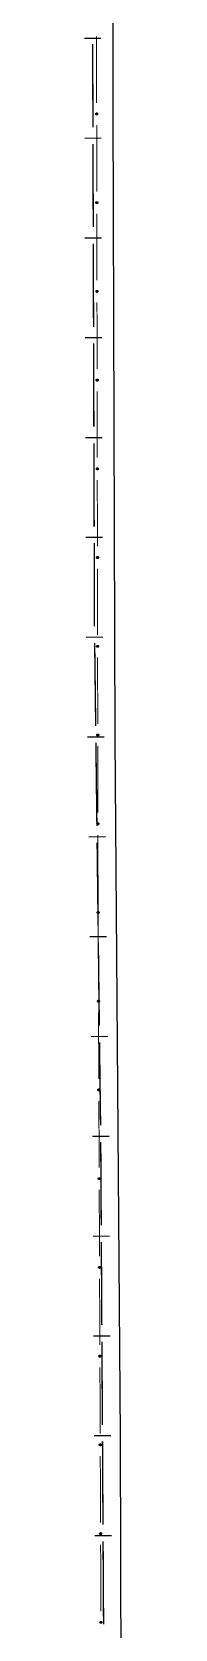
# Model space of a CAD drawing. Extents: x 210853 to 212686, y 4878863 to 4882037.
# Drawn here: x 212004.6 to 212011.6, y 4880867.6 to 4881155.6 of the extents above; entities that cross this region are included whole.
import ezdxf

# ---------------------------------------------------------------- set-up
doc = ezdxf.new("R2010")
doc.units = 0
doc.header["$LTSCALE"] = 1.5
doc.header["$MEASUREMENT"] = 0
for name, color, linetype in [('LM-LIM-SETORES-BAIRROS', 250, 'CONTINUOUS'), ('SV-EIXO-ROD-ESTR', 7, 'CONTINUOUS'), ('SV-EST-MUNIC-PAV', 20, 'CONTINUOUS')]:
    doc.layers.add(name, color=color, linetype=linetype)

msp = doc.modelspace()

# ---------------------------------------------------------------- linework, layer by layer
at = {"layer": 'LM-LIM-SETORES-BAIRROS'}
for points in [[(212007.645047, 4881154.455636), (212004.645061, 4881154.446434)], [(212007.700261, 4881136.455721), (212004.700275, 4881136.446519)], [(212007.755476, 4881118.455806), (212004.75549, 4881118.446603)], [(212007.81069, 4881100.45589), (212004.810704, 4881100.446688)], [(212007.865905, 4881082.455975), (212004.865919, 4881082.446773)], [(212007.921119, 4881064.45606), (212004.921133, 4881064.446857)], [(212007.997016, 4881046.469985), (212004.997239, 4881046.433419)], [(212008.216411, 4881028.471322), (212005.216633, 4881028.434756)], [(212008.435805, 4881010.472659), (212005.436028, 4881010.436093)], [(212008.6552, 4880992.473996), (212005.655423, 4880992.43743)], [(212008.874595, 4880974.475333), (212005.874817, 4880974.438767)], [(212009.099386, 4880956.467302), (212006.099438, 4880956.449658)], [(212009.205247, 4880938.467613), (212006.205299, 4880938.44997)], [(212009.311109, 4880920.467925), (212006.311161, 4880920.450281)], [(212009.416971, 4880902.468236), (212006.417022, 4880902.450592)], [(212009.522832, 4880884.468547), (212006.522884, 4880884.450904)]]:
    msp.add_lwpolyline(points, dxfattribs=at)
at = {"layer": 'LM-LIM-SETORES-BAIRROS', "const_width": 0.25}
for points in [[(212006.194133, 4881138.45111), (212006.148121, 4881153.45104)], [(212006.249348, 4881120.451195), (212006.203336, 4881135.451125)], [(212006.304562, 4881102.45128), (212006.25855, 4881117.451209)], [(212006.359777, 4881084.451364), (212006.313765, 4881099.451294)], [(212006.414991, 4881066.451449), (212006.368979, 4881081.451379)], [(212006.46935, 4881048.730519), (212006.424194, 4881063.451463)], [(212006.47275, 4881048.451553), (212006.46935, 4881048.730519)], [(212006.692145, 4881030.45289), (212006.509316, 4881045.451776)], [(212006.91154, 4881012.454227), (212006.728711, 4881027.453113)], [(212007.130934, 4880994.455565), (212006.948105, 4881009.45445)], [(212007.350329, 4880976.456902), (212007.1675, 4880991.455787)], [(212007.47354, 4880966.348927), (212007.386895, 4880973.457125)], [(212007.485583, 4880965.457734), (212007.47354, 4880966.348927)], [(212007.580169, 4880958.458373), (212007.485583, 4880965.457734)], [(212007.693511, 4880940.458757), (212007.605293, 4880955.458497)], [(212007.799373, 4880922.459068), (212007.711155, 4880937.458809)], [(212007.905234, 4880904.459379), (212007.817016, 4880919.45912)], [(212008.011096, 4880886.459691), (212007.922878, 4880901.459431)], [(212008.116957, 4880868.460002), (212008.028739, 4880883.459743)]]:
    msp.add_lwpolyline(points, dxfattribs=at)
at = {"layer": 'SV-EIXO-ROD-ESTR', "const_width": 0.18}
for points in [[(212006.840076, 4881154.846829), (212006.861296, 4881142.846848)], [(212006.868369, 4881138.846854), (212006.88959, 4881126.846873)], [(212006.896663, 4881122.846879), (212006.917883, 4881110.846898)], [(212006.924956, 4881106.846904), (212006.946177, 4881094.846923)], [(212006.95325, 4881090.846929), (212006.97447, 4881078.846948)], [(212006.981543, 4881074.846954), (212007.002764, 4881062.846973)], [(212007.009837, 4881058.846979), (212007.031057, 4881046.846998)], [(212007.03813, 4881042.847004), (212007.059351, 4881030.847023)], [(212007.066424, 4881026.847029), (212007.087644, 4881014.847048)], [(212007.094717, 4881010.847054), (212007.105327, 4881004.847064)], [(212007.105327, 4881004.847064), (212007.105808, 4881004.575469)], [(212007.105808, 4881004.575469), (212007.128383, 4880998.847109)], [(212007.144146, 4880994.84714), (212007.191436, 4880982.847233)], [(212007.2072, 4880978.847264), (212007.25449, 4880966.847357)], [(212007.270253, 4880962.847388), (212007.317544, 4880950.847481)], [(212007.333307, 4880946.847512), (212007.380597, 4880934.847606)], [(212007.396361, 4880930.847637), (212007.443651, 4880918.84773)], [(212007.459414, 4880914.847761), (212007.506705, 4880902.847854)], [(212007.522468, 4880898.847885), (212007.569758, 4880886.847978)], [(212007.585522, 4880882.848009), (212007.632812, 4880870.848103)]]:
    msp.add_lwpolyline(points, dxfattribs=at)
at = {"layer": 'SV-EIXO-ROD-ESTR'}
for points in [[(212006.974659, 4881140.990726), (212007.009789, 4881140.956698), (212007.033024, 4881140.920269), (212007.043657, 4881140.884308), (212007.044768, 4881140.85008), (212007.04196, 4881140.814935), (212007.031312, 4881140.780126), (212007.010935, 4881140.74411), (212006.977048, 4881140.70863), (212006.938166, 4881140.687281), (212006.903467, 4881140.67497), (212006.867843, 4881140.671757), (212006.833747, 4881140.675056), (212006.797955, 4881140.687313), (212006.761658, 4881140.708319), (212006.726806, 4881140.743257), (212006.704273, 4881140.779128), (212006.694901, 4881140.814181), (212006.691897, 4881140.850016), (212006.695194, 4881140.885862), (212006.705844, 4881140.919971), (212006.727059, 4881140.956478), (212006.761999, 4881140.99042), (212006.797519, 4881141.013303), (212006.832431, 4881141.023165), (212006.867778, 4881141.025327), (212006.903062, 4881141.022939), (212006.938498, 4881141.013692), (212006.974659, 4881140.990726)], [(212007.002953, 4881124.990751), (212007.038083, 4881124.956723), (212007.061317, 4881124.920294), (212007.071951, 4881124.884333), (212007.073061, 4881124.850105), (212007.070253, 4881124.81496), (212007.059605, 4881124.780151), (212007.039229, 4881124.744135), (212007.005341, 4881124.708655), (212006.966459, 4881124.687306), (212006.931761, 4881124.674995), (212006.896136, 4881124.671782), (212006.862041, 4881124.675081), (212006.826249, 4881124.687338), (212006.789952, 4881124.708344), (212006.7551, 4881124.743282), (212006.732566, 4881124.779153), (212006.723194, 4881124.814206), (212006.720191, 4881124.850041), (212006.723488, 4881124.885887), (212006.734137, 4881124.919996), (212006.755353, 4881124.956503), (212006.790293, 4881124.990445), (212006.825812, 4881125.013328), (212006.860725, 4881125.02319), (212006.896071, 4881125.025352), (212006.931355, 4881125.022964), (212006.966792, 4881125.013717), (212007.002953, 4881124.990751)], [(212007.031246, 4881108.990776), (212007.066376, 4881108.956748), (212007.089611, 4881108.920319), (212007.100244, 4881108.884358), (212007.101355, 4881108.85013), (212007.098547, 4881108.814985), (212007.087899, 4881108.780176), (212007.067522, 4881108.74416), (212007.033635, 4881108.70868), (212006.994753, 4881108.687331), (212006.960054, 4881108.67502), (212006.92443, 4881108.671807), (212006.890334, 4881108.675106), (212006.854542, 4881108.687363), (212006.818245, 4881108.708369), (212006.783393, 4881108.743307), (212006.76086, 4881108.779178), (212006.751488, 4881108.814231), (212006.748484, 4881108.850066), (212006.751781, 4881108.885912), (212006.762431, 4881108.920021), (212006.783646, 4881108.956528), (212006.818586, 4881108.99047), (212006.854106, 4881109.013353), (212006.889018, 4881109.023215), (212006.924365, 4881109.025377), (212006.959649, 4881109.022989), (212006.995085, 4881109.013742), (212007.031246, 4881108.990776)], [(212007.05954, 4881092.990801), (212007.09467, 4881092.956773), (212007.117904, 4881092.920344), (212007.128538, 4881092.884383), (212007.129648, 4881092.850155), (212007.12684, 4881092.81501), (212007.116192, 4881092.780201), (212007.095816, 4881092.744185), (212007.061928, 4881092.708705), (212007.023046, 4881092.687356), (212006.988348, 4881092.675045), (212006.952723, 4881092.671832), (212006.918628, 4881092.675131), (212006.882836, 4881092.687388), (212006.846539, 4881092.708394), (212006.811687, 4881092.743332), (212006.789153, 4881092.779203), (212006.779781, 4881092.814256), (212006.776778, 4881092.850091), (212006.780075, 4881092.885937), (212006.790724, 4881092.920046), (212006.81194, 4881092.956553), (212006.84688, 4881092.990495), (212006.882399, 4881093.013378), (212006.917312, 4881093.02324), (212006.952658, 4881093.025402), (212006.987942, 4881093.023014), (212007.023379, 4881093.013767), (212007.05954, 4881092.990801)], [(212007.087833, 4881076.990826), (212007.122963, 4881076.956798), (212007.146198, 4881076.920369), (212007.156831, 4881076.884408), (212007.157942, 4881076.85018), (212007.155134, 4881076.815035), (212007.144486, 4881076.780226), (212007.124109, 4881076.74421), (212007.090222, 4881076.70873), (212007.05134, 4881076.687381), (212007.016641, 4881076.67507), (212006.981017, 4881076.671857), (212006.946921, 4881076.675156), (212006.911129, 4881076.687413), (212006.874832, 4881076.708419), (212006.83998, 4881076.743357), (212006.817447, 4881076.779228), (212006.808075, 4881076.814281), (212006.805071, 4881076.850116), (212006.808368, 4881076.885962), (212006.819018, 4881076.920071), (212006.840233, 4881076.956578), (212006.875173, 4881076.99052), (212006.910693, 4881077.013403), (212006.945605, 4881077.023265), (212006.980952, 4881077.025427), (212007.016236, 4881077.02304), (212007.051672, 4881077.013792), (212007.087833, 4881076.990826)], [(212007.116127, 4881060.990851), (212007.151257, 4881060.956823), (212007.174491, 4881060.920394), (212007.185125, 4881060.884433), (212007.186235, 4881060.850205), (212007.183427, 4881060.81506), (212007.172779, 4881060.780251), (212007.152403, 4881060.744235), (212007.118515, 4881060.708755), (212007.079633, 4881060.687406), (212007.044935, 4881060.675095), (212007.00931, 4881060.671882), (212006.975215, 4881060.675181), (212006.939423, 4881060.687438), (212006.903126, 4881060.708444), (212006.868274, 4881060.743382), (212006.84574, 4881060.779253), (212006.836368, 4881060.814306), (212006.833365, 4881060.850141), (212006.836662, 4881060.885987), (212006.847311, 4881060.920096), (212006.868527, 4881060.956603), (212006.903467, 4881060.990545), (212006.938986, 4881061.013428), (212006.973899, 4881061.02329), (212007.009245, 4881061.025452), (212007.044529, 4881061.023065), (212007.079966, 4881061.013817), (212007.116127, 4881060.990851)], [(212007.14442, 4881044.990876), (212007.17955, 4881044.956848), (212007.202785, 4881044.920419), (212007.213418, 4881044.884458), (212007.214529, 4881044.85023), (212007.211721, 4881044.815085), (212007.201073, 4881044.780276), (212007.180696, 4881044.74426), (212007.146809, 4881044.70878), (212007.107927, 4881044.687431), (212007.073228, 4881044.67512), (212007.037604, 4881044.671907), (212007.003508, 4881044.675206), (212006.967716, 4881044.687463), (212006.931419, 4881044.708469), (212006.896567, 4881044.743407), (212006.874034, 4881044.779278), (212006.864662, 4881044.814331), (212006.861658, 4881044.850166), (212006.864955, 4881044.886012), (212006.875605, 4881044.920121), (212006.89682, 4881044.956628), (212006.93176, 4881044.99057), (212006.96728, 4881045.013453), (212007.002192, 4881045.023315), (212007.037539, 4881045.025477), (212007.072823, 4881045.02309), (212007.108259, 4881045.013842), (212007.14442, 4881044.990876)], [(212007.172714, 4881028.990901), (212007.207844, 4881028.956873), (212007.231078, 4881028.920444), (212007.241712, 4881028.884483), (212007.242822, 4881028.850255), (212007.240014, 4881028.81511), (212007.229366, 4881028.780301), (212007.20899, 4881028.744285), (212007.175102, 4881028.708805), (212007.13622, 4881028.687456), (212007.101522, 4881028.675145), (212007.065897, 4881028.671932), (212007.031802, 4881028.675231), (212006.99601, 4881028.687488), (212006.959713, 4881028.708494), (212006.924861, 4881028.743432), (212006.902327, 4881028.779303), (212006.892955, 4881028.814356), (212006.889952, 4881028.850191), (212006.893249, 4881028.886037), (212006.903898, 4881028.920146), (212006.925114, 4881028.956653), (212006.960054, 4881028.990595), (212006.995573, 4881029.013478), (212007.030486, 4881029.02334), (212007.065832, 4881029.025502), (212007.101116, 4881029.023115), (212007.136553, 4881029.013867), (212007.172714, 4881028.990901)], [(212007.201007, 4881012.990926), (212007.236137, 4881012.956898), (212007.259372, 4881012.920469), (212007.270005, 4881012.884508), (212007.271116, 4881012.85028), (212007.268308, 4881012.815135), (212007.25766, 4881012.780326), (212007.237283, 4881012.74431), (212007.203396, 4881012.70883), (212007.164514, 4881012.687481), (212007.129815, 4881012.67517), (212007.094191, 4881012.671957), (212007.060095, 4881012.675256), (212007.024303, 4881012.687513), (212006.988006, 4881012.708519), (212006.953154, 4881012.743457), (212006.930621, 4881012.779328), (212006.921249, 4881012.814381), (212006.918245, 4881012.850216), (212006.921542, 4881012.886062), (212006.932192, 4881012.920171), (212006.953407, 4881012.956678), (212006.988347, 4881012.99062), (212007.023867, 4881013.013503), (212007.058779, 4881013.023365), (212007.094126, 4881013.025527), (212007.12941, 4881013.02314), (212007.164846, 4881013.013892), (212007.201007, 4881012.990926)], [(212007.245778, 4880996.991237), (212007.280982, 4880996.957286), (212007.304295, 4880996.920907), (212007.315007, 4880996.884969), (212007.316192, 4880996.850744), (212007.31346, 4880996.815593), (212007.302888, 4880996.780761), (212007.28259, 4880996.744701), (212007.248779, 4880996.709147), (212007.209944, 4880996.687714), (212007.175272, 4880996.675327), (212007.139655, 4880996.672037), (212007.105552, 4880996.675262), (212007.069734, 4880996.687441), (212007.033391, 4880996.708368), (212006.998463, 4880996.743231), (212006.975852, 4880996.779052), (212006.966404, 4880996.814085), (212006.963322, 4880996.849913), (212006.966541, 4880996.885766), (212006.977117, 4880996.919898), (212006.998253, 4880996.956452), (212007.033119, 4880996.990469), (212007.068589, 4880997.013429), (212007.10348, 4880997.023367), (212007.138821, 4880997.025606), (212007.174111, 4880997.023295), (212007.209567, 4880997.014125), (212007.245778, 4880996.991237)], [(212007.308831, 4880980.991362), (212007.344036, 4880980.95741), (212007.367349, 4880980.921032), (212007.378061, 4880980.885094), (212007.379246, 4880980.850868), (212007.376514, 4880980.815717), (212007.365941, 4880980.780885), (212007.345643, 4880980.744825), (212007.311833, 4880980.709271), (212007.272997, 4880980.687838), (212007.238326, 4880980.675451), (212007.202709, 4880980.672161), (212007.168606, 4880980.675387), (212007.132787, 4880980.687565), (212007.096445, 4880980.708492), (212007.061517, 4880980.743355), (212007.038906, 4880980.779176), (212007.029457, 4880980.814209), (212007.026376, 4880980.850037), (212007.029595, 4880980.88589), (212007.04017, 4880980.920022), (212007.061307, 4880980.956576), (212007.096173, 4880980.990594), (212007.131643, 4880981.013553), (212007.166534, 4880981.023491), (212007.201875, 4880981.02573), (212007.237165, 4880981.023419), (212007.272621, 4880981.014249), (212007.308831, 4880980.991362)], [(212007.371885, 4880964.991486), (212007.407089, 4880964.957534), (212007.430403, 4880964.921156), (212007.441114, 4880964.885218), (212007.442299, 4880964.850992), (212007.439568, 4880964.815841), (212007.428995, 4880964.781009), (212007.408697, 4880964.744949), (212007.374887, 4880964.709395), (212007.336051, 4880964.687962), (212007.30138, 4880964.675576), (212007.265762, 4880964.672285), (212007.231659, 4880964.675511), (212007.195841, 4880964.68769), (212007.159498, 4880964.708617), (212007.124571, 4880964.743479), (212007.101959, 4880964.7793), (212007.092511, 4880964.814333), (212007.08943, 4880964.850162), (212007.092649, 4880964.886015), (212007.103224, 4880964.920147), (212007.12436, 4880964.9567), (212007.159227, 4880964.990718), (212007.194696, 4880965.013678), (212007.229587, 4880965.023615), (212007.264929, 4880965.025855), (212007.300218, 4880965.023544), (212007.335675, 4880965.014373), (212007.371885, 4880964.991486)], [(212007.434939, 4880948.99161), (212007.470143, 4880948.957659), (212007.493456, 4880948.92128), (212007.504168, 4880948.885342), (212007.505353, 4880948.851116), (212007.502622, 4880948.815965), (212007.492049, 4880948.781134), (212007.471751, 4880948.745073), (212007.437941, 4880948.70952), (212007.399105, 4880948.688087), (212007.364433, 4880948.6757), (212007.328816, 4880948.672409), (212007.294713, 4880948.675635), (212007.258895, 4880948.687814), (212007.222552, 4880948.708741), (212007.187624, 4880948.743604), (212007.165013, 4880948.779425), (212007.155565, 4880948.814458), (212007.152484, 4880948.850286), (212007.155702, 4880948.886139), (212007.166278, 4880948.920271), (212007.187414, 4880948.956824), (212007.22228, 4880948.990842), (212007.25775, 4880949.013802), (212007.292641, 4880949.02374), (212007.327983, 4880949.025979), (212007.363272, 4880949.023668), (212007.398728, 4880949.014498), (212007.434939, 4880948.99161)], [(212007.497993, 4880932.991734), (212007.533197, 4880932.957783), (212007.55651, 4880932.921404), (212007.567222, 4880932.885466), (212007.568407, 4880932.851241), (212007.565675, 4880932.81609), (212007.555102, 4880932.781258), (212007.534804, 4880932.745197), (212007.500994, 4880932.709644), (212007.462158, 4880932.688211), (212007.427487, 4880932.675824), (212007.39187, 4880932.672534), (212007.357767, 4880932.675759), (212007.321948, 4880932.687938), (212007.285606, 4880932.708865), (212007.250678, 4880932.743728), (212007.228067, 4880932.779549), (212007.218619, 4880932.814582), (212007.215537, 4880932.85041), (212007.218756, 4880932.886263), (212007.229332, 4880932.920395), (212007.250468, 4880932.956949), (212007.285334, 4880932.990966), (212007.320804, 4880933.013926), (212007.355695, 4880933.023864), (212007.391036, 4880933.026103), (212007.426326, 4880933.023792), (212007.461782, 4880933.014622), (212007.497993, 4880932.991734)], [(212007.561046, 4880916.991859), (212007.59625, 4880916.957907), (212007.619564, 4880916.921529), (212007.630276, 4880916.885591), (212007.63146, 4880916.851365), (212007.628729, 4880916.816214), (212007.618156, 4880916.781382), (212007.597858, 4880916.745322), (212007.564048, 4880916.709768), (212007.525212, 4880916.688335), (212007.490541, 4880916.675948), (212007.454923, 4880916.672658), (212007.42082, 4880916.675884), (212007.385002, 4880916.688062), (212007.348659, 4880916.708989), (212007.313732, 4880916.743852), (212007.29112, 4880916.779673), (212007.281672, 4880916.814706), (212007.278591, 4880916.850534), (212007.28181, 4880916.886387), (212007.292385, 4880916.920519), (212007.313521, 4880916.957073), (212007.348388, 4880916.991091), (212007.383857, 4880917.01405), (212007.418749, 4880917.023988), (212007.45409, 4880917.026227), (212007.489379, 4880917.023916), (212007.524836, 4880917.014746), (212007.561046, 4880916.991859)], [(212007.6241, 4880900.991983), (212007.659304, 4880900.958031), (212007.682618, 4880900.921653), (212007.693329, 4880900.885715), (212007.694514, 4880900.851489), (212007.691783, 4880900.816338), (212007.68121, 4880900.781506), (212007.660912, 4880900.745446), (212007.627102, 4880900.709892), (212007.588266, 4880900.688459), (212007.553594, 4880900.676073), (212007.517977, 4880900.672782), (212007.483874, 4880900.676008), (212007.448056, 4880900.688187), (212007.411713, 4880900.709114), (212007.376785, 4880900.743976), (212007.354174, 4880900.779797), (212007.344726, 4880900.81483), (212007.341645, 4880900.850659), (212007.344863, 4880900.886512), (212007.355439, 4880900.920644), (212007.376575, 4880900.957197), (212007.411441, 4880900.991215), (212007.446911, 4880901.014175), (212007.481802, 4880901.024112), (212007.517144, 4880901.026352), (212007.552433, 4880901.024041), (212007.587889, 4880901.01487), (212007.6241, 4880900.991983)], [(212007.687154, 4880884.992107), (212007.722358, 4880884.958156), (212007.745671, 4880884.921777), (212007.756383, 4880884.885839), (212007.757568, 4880884.851613), (212007.754836, 4880884.816462), (212007.744264, 4880884.781631), (212007.723965, 4880884.74557), (212007.690155, 4880884.710017), (212007.651319, 4880884.688584), (212007.616648, 4880884.676197), (212007.581031, 4880884.672906), (212007.546928, 4880884.676132), (212007.511109, 4880884.688311), (212007.474767, 4880884.709238), (212007.439839, 4880884.744101), (212007.417228, 4880884.779922), (212007.40778, 4880884.814955), (212007.404698, 4880884.850783), (212007.407917, 4880884.886636), (212007.418493, 4880884.920768), (212007.439629, 4880884.957321), (212007.474495, 4880884.991339), (212007.509965, 4880885.014299), (212007.544856, 4880885.024237), (212007.580197, 4880885.026476), (212007.615487, 4880885.024165), (212007.650943, 4880885.014995), (212007.687154, 4880884.992107)], [(212007.750207, 4880868.992231), (212007.785411, 4880868.95828), (212007.808725, 4880868.921901), (212007.819437, 4880868.885963), (212007.820622, 4880868.851738), (212007.81789, 4880868.816587), (212007.807317, 4880868.781755), (212007.787019, 4880868.745694), (212007.753209, 4880868.710141), (212007.714373, 4880868.688708), (212007.679702, 4880868.676321), (212007.644084, 4880868.673031), (212007.609981, 4880868.676256), (212007.574163, 4880868.688435), (212007.53782, 4880868.709362), (212007.502893, 4880868.744225), (212007.480281, 4880868.780046), (212007.470833, 4880868.815079), (212007.467752, 4880868.850907), (212007.470971, 4880868.88676), (212007.481546, 4880868.920892), (212007.502682, 4880868.957446), (212007.537549, 4880868.991463), (212007.573018, 4880869.014423), (212007.60791, 4880869.024361), (212007.643251, 4880869.0266), (212007.67854, 4880869.024289), (212007.713997, 4880869.015119), (212007.750207, 4880868.992231)]]:
    msp.add_lwpolyline(points, close=True, dxfattribs=at)
for points in [[(212006.695194, 4881140.885862), (212006.704273, 4881140.779128)], [(212006.701162, 4881140.898577), (212006.715039, 4881140.767607)], [(212006.705844, 4881140.919971), (212006.726806, 4881140.743257)], [(212006.718841, 4881140.932722), (212006.743754, 4881140.733545)], [(212006.727059, 4881140.956478), (212006.761658, 4881140.708319)], [(212006.746066, 4881140.969612), (212006.77929, 4881140.700859)], [(212006.761999, 4881140.99042), (212006.797955, 4881140.687313)], [(212006.778761, 4881140.999689), (212006.814794, 4881140.685912)], [(212006.797519, 4881141.013303), (212006.833747, 4881140.675056)], [(212006.814212, 4881141.014762), (212006.850288, 4881140.676423)], [(212006.832431, 4881141.023165), (212006.867843, 4881140.671757)], [(212006.849678, 4881141.021647), (212006.883039, 4881140.675117)], [(212006.867778, 4881141.025327), (212006.903467, 4881140.67497)], [(212006.886522, 4881141.020348), (212006.922591, 4881140.686103)], [(212006.903062, 4881141.022939), (212006.938166, 4881140.687281)], [(212006.920647, 4881141.013585), (212006.958039, 4881140.70254)], [(212006.938498, 4881141.013692), (212006.977048, 4881140.70863)], [(212006.954782, 4881141.001365), (212006.992104, 4881140.729891)], [(212006.974659, 4881140.990726), (212007.010935, 4881140.74411)], [(212006.993042, 4881140.971413), (212007.020689, 4881140.769512)], [(212007.009789, 4881140.956698), (212007.031312, 4881140.780126)], [(212007.023124, 4881140.935989), (212007.035634, 4881140.806381)], [(212007.033024, 4881140.920269), (212007.04196, 4881140.814935)], [(212006.723488, 4881124.885887), (212006.732566, 4881124.779153)], [(212006.729456, 4881124.898602), (212006.743332, 4881124.767632)], [(212006.734137, 4881124.919996), (212006.7551, 4881124.743282)], [(212006.747134, 4881124.932747), (212006.772048, 4881124.73357)], [(212006.755353, 4881124.956503), (212006.789952, 4881124.708344)], [(212006.774359, 4881124.969637), (212006.807583, 4881124.700884)], [(212006.790293, 4881124.990445), (212006.826249, 4881124.687338)], [(212006.807055, 4881124.999714), (212006.843087, 4881124.685937)], [(212006.825812, 4881125.013328), (212006.862041, 4881124.675081)], [(212006.842506, 4881125.014787), (212006.878582, 4881124.676449)], [(212006.860725, 4881125.02319), (212006.896136, 4881124.671782)], [(212006.877971, 4881125.021672), (212006.911332, 4881124.675142)], [(212006.896071, 4881125.025352), (212006.931761, 4881124.674995)], [(212006.914816, 4881125.020373), (212006.950884, 4881124.686128)], [(212006.931355, 4881125.022964), (212006.966459, 4881124.687306)], [(212006.948941, 4881125.01361), (212006.986333, 4881124.702565)], [(212006.966792, 4881125.013717), (212007.005341, 4881124.708655)], [(212006.983075, 4881125.00139), (212007.020398, 4881124.729916)], [(212007.002953, 4881124.990751), (212007.039229, 4881124.744135)], [(212007.021335, 4881124.971438), (212007.048983, 4881124.769538)], [(212007.038083, 4881124.956723), (212007.059605, 4881124.780151)], [(212007.051417, 4881124.936014), (212007.063927, 4881124.806406)], [(212007.061317, 4881124.920294), (212007.070253, 4881124.81496)], [(212006.751781, 4881108.885912), (212006.76086, 4881108.779178)], [(212006.757749, 4881108.898627), (212006.771626, 4881108.767658)], [(212006.762431, 4881108.920021), (212006.783393, 4881108.743307)], [(212006.775428, 4881108.932772), (212006.800341, 4881108.733595)], [(212006.783646, 4881108.956528), (212006.818245, 4881108.708369)], [(212006.802653, 4881108.969662), (212006.835877, 4881108.700909)], [(212006.818586, 4881108.99047), (212006.854542, 4881108.687363)], [(212006.835348, 4881108.999739), (212006.871381, 4881108.685962)], [(212006.854106, 4881109.013353), (212006.890334, 4881108.675106)], [(212006.870799, 4881109.014812), (212006.906875, 4881108.676474)], [(212006.889018, 4881109.023215), (212006.92443, 4881108.671807)], [(212006.906265, 4881109.021697), (212006.939626, 4881108.675167)], [(212006.924365, 4881109.025377), (212006.960054, 4881108.67502)], [(212006.943109, 4881109.020398), (212006.979178, 4881108.686153)], [(212006.959649, 4881109.022989), (212006.994753, 4881108.687331)], [(212006.977234, 4881109.013636), (212007.014626, 4881108.70259)], [(212006.995085, 4881109.013742), (212007.033635, 4881108.70868)], [(212007.011369, 4881109.001415), (212007.048691, 4881108.729941)], [(212007.031246, 4881108.990776), (212007.067522, 4881108.74416)], [(212007.049629, 4881108.971463), (212007.077276, 4881108.769563)], [(212007.066376, 4881108.956748), (212007.087899, 4881108.780176)], [(212007.079711, 4881108.936039), (212007.092221, 4881108.806431)], [(212007.089611, 4881108.920319), (212007.098547, 4881108.814985)], [(212006.780075, 4881092.885937), (212006.789153, 4881092.779203)], [(212006.786043, 4881092.898652), (212006.799919, 4881092.767683)], [(212006.790724, 4881092.920046), (212006.811687, 4881092.743332)], [(212006.803721, 4881092.932797), (212006.828635, 4881092.73362)], [(212006.81194, 4881092.956553), (212006.846539, 4881092.708394)], [(212006.830946, 4881092.969687), (212006.86417, 4881092.700934)], [(212006.84688, 4881092.990495), (212006.882836, 4881092.687388)], [(212006.863642, 4881092.999764), (212006.899674, 4881092.685987)], [(212006.882399, 4881093.013378), (212006.918628, 4881092.675131)], [(212006.899093, 4881093.014837), (212006.935169, 4881092.676499)], [(212006.917312, 4881093.02324), (212006.952723, 4881092.671832)], [(212006.934558, 4881093.021722), (212006.967919, 4881092.675192)], [(212006.952658, 4881093.025402), (212006.988348, 4881092.675045)], [(212006.971403, 4881093.020423), (212007.007471, 4881092.686178)], [(212006.987942, 4881093.023014), (212007.023046, 4881092.687356)], [(212007.005528, 4881093.013661), (212007.04292, 4881092.702615)], [(212007.023379, 4881093.013767), (212007.061928, 4881092.708705)], [(212007.039662, 4881093.00144), (212007.076985, 4881092.729966)], [(212007.05954, 4881092.990801), (212007.095816, 4881092.744185)], [(212007.077922, 4881092.971488), (212007.10557, 4881092.769588)], [(212007.09467, 4881092.956773), (212007.116192, 4881092.780201)], [(212007.108004, 4881092.936064), (212007.120514, 4881092.806456)], [(212007.117904, 4881092.920344), (212007.12684, 4881092.81501)], [(212006.808368, 4881076.885962), (212006.817447, 4881076.779228)], [(212006.814336, 4881076.898677), (212006.828213, 4881076.767708)], [(212006.819018, 4881076.920071), (212006.83998, 4881076.743357)], [(212006.832015, 4881076.932822), (212006.856928, 4881076.733645)], [(212006.840233, 4881076.956578), (212006.874832, 4881076.708419)], [(212006.85924, 4881076.969712), (212006.892464, 4881076.700959)], [(212006.875173, 4881076.99052), (212006.911129, 4881076.687413)], [(212006.891935, 4881076.999789), (212006.927968, 4881076.686012)], [(212006.910693, 4881077.013403), (212006.946921, 4881076.675156)], [(212006.927386, 4881077.014862), (212006.963462, 4881076.676524)], [(212006.945605, 4881077.023265), (212006.981017, 4881076.671857)], [(212006.962852, 4881077.021747), (212006.996213, 4881076.675217)], [(212006.980952, 4881077.025427), (212007.016641, 4881076.67507)], [(212006.999696, 4881077.020448), (212007.035765, 4881076.686203)], [(212007.016236, 4881077.02304), (212007.05134, 4881076.687381)], [(212007.033821, 4881077.013686), (212007.071213, 4881076.70264)], [(212007.051672, 4881077.013792), (212007.090222, 4881076.70873)], [(212007.067956, 4881077.001465), (212007.105278, 4881076.729991)], [(212007.087833, 4881076.990826), (212007.124109, 4881076.74421)], [(212007.106216, 4881076.971513), (212007.133863, 4881076.769613)], [(212007.122963, 4881076.956798), (212007.144486, 4881076.780226)], [(212007.136298, 4881076.936089), (212007.148808, 4881076.806481)], [(212007.146198, 4881076.920369), (212007.155134, 4881076.815035)], [(212006.836662, 4881060.885987), (212006.84574, 4881060.779253)], [(212006.84263, 4881060.898702), (212006.856506, 4881060.767733)], [(212006.847311, 4881060.920096), (212006.868274, 4881060.743382)], [(212006.860308, 4881060.932847), (212006.885222, 4881060.73367)], [(212006.868527, 4881060.956603), (212006.903126, 4881060.708444)], [(212006.887533, 4881060.969737), (212006.920757, 4881060.700984)], [(212006.903467, 4881060.990545), (212006.939423, 4881060.687438)], [(212006.920229, 4881060.999814), (212006.956261, 4881060.686037)], [(212006.938986, 4881061.013428), (212006.975215, 4881060.675181)], [(212006.95568, 4881061.014887), (212006.991756, 4881060.676549)], [(212006.973899, 4881061.02329), (212007.00931, 4881060.671882)], [(212006.991145, 4881061.021772), (212007.024506, 4881060.675242)], [(212007.009245, 4881061.025452), (212007.044935, 4881060.675095)], [(212007.02799, 4881061.020473), (212007.064058, 4881060.686228)], [(212007.044529, 4881061.023065), (212007.079633, 4881060.687406)], [(212007.062115, 4881061.013711), (212007.099507, 4881060.702665)], [(212007.079966, 4881061.013817), (212007.118515, 4881060.708755)], [(212007.096249, 4881061.00149), (212007.133572, 4881060.730016)], [(212007.116127, 4881060.990851), (212007.152403, 4881060.744235)], [(212007.134509, 4881060.971538), (212007.162157, 4881060.769638)], [(212007.151257, 4881060.956823), (212007.172779, 4881060.780251)], [(212007.164591, 4881060.936114), (212007.177101, 4881060.806506)], [(212007.174491, 4881060.920394), (212007.183427, 4881060.81506)], [(212006.864955, 4881044.886012), (212006.874034, 4881044.779278)], [(212006.870923, 4881044.898727), (212006.8848, 4881044.767758)], [(212006.875605, 4881044.920121), (212006.896567, 4881044.743407)], [(212006.888602, 4881044.932872), (212006.913515, 4881044.733695)], [(212006.89682, 4881044.956628), (212006.931419, 4881044.708469)], [(212006.915827, 4881044.969762), (212006.949051, 4881044.701009)], [(212006.93176, 4881044.99057), (212006.967716, 4881044.687463)], [(212006.948522, 4881044.999839), (212006.984555, 4881044.686063)], [(212006.96728, 4881045.013453), (212007.003508, 4881044.675206)], [(212006.983973, 4881045.014912), (212007.020049, 4881044.676574)], [(212007.002192, 4881045.023315), (212007.037604, 4881044.671907)], [(212007.019439, 4881045.021797), (212007.0528, 4881044.675267)], [(212007.037539, 4881045.025477), (212007.073228, 4881044.67512)], [(212007.056283, 4881045.020498), (212007.092352, 4881044.686253)], [(212007.072823, 4881045.02309), (212007.107927, 4881044.687431)], [(212007.090408, 4881045.013736), (212007.1278, 4881044.70269)], [(212007.108259, 4881045.013842), (212007.146809, 4881044.70878)], [(212007.124543, 4881045.001515), (212007.161865, 4881044.730041)], [(212007.14442, 4881044.990876), (212007.180696, 4881044.74426)], [(212007.162803, 4881044.971563), (212007.19045, 4881044.769663)], [(212007.17955, 4881044.956848), (212007.201073, 4881044.780276)], [(212007.192885, 4881044.936139), (212007.205395, 4881044.806531)], [(212007.202785, 4881044.920419), (212007.211721, 4881044.815085)], [(212006.893249, 4881028.886037), (212006.902327, 4881028.779303)], [(212006.899217, 4881028.898752), (212006.913093, 4881028.767783)], [(212006.903898, 4881028.920146), (212006.924861, 4881028.743432)], [(212006.916895, 4881028.932897), (212006.941809, 4881028.73372)], [(212006.925114, 4881028.956653), (212006.959713, 4881028.708494)], [(212006.94412, 4881028.969787), (212006.977344, 4881028.701035)], [(212006.960054, 4881028.990595), (212006.99601, 4881028.687488)], [(212006.976816, 4881028.999864), (212007.012848, 4881028.686088)], [(212006.995573, 4881029.013478), (212007.031802, 4881028.675231)], [(212007.012267, 4881029.014937), (212007.048343, 4881028.676599)], [(212007.030486, 4881029.02334), (212007.065897, 4881028.671932)], [(212007.047732, 4881029.021822), (212007.081093, 4881028.675292)], [(212007.065832, 4881029.025502), (212007.101522, 4881028.675145)], [(212007.084577, 4881029.020523), (212007.120645, 4881028.686278)], [(212007.101116, 4881029.023115), (212007.13622, 4881028.687456)], [(212007.118702, 4881029.013761), (212007.156094, 4881028.702715)], [(212007.136553, 4881029.013867), (212007.175102, 4881028.708805)], [(212007.152836, 4881029.00154), (212007.190159, 4881028.730066)], [(212007.172714, 4881028.990901), (212007.20899, 4881028.744285)], [(212007.191096, 4881028.971588), (212007.218744, 4881028.769688)], [(212007.207844, 4881028.956873), (212007.229366, 4881028.780301)], [(212007.221178, 4881028.936164), (212007.233688, 4881028.806556)], [(212007.231078, 4881028.920444), (212007.240014, 4881028.81511)], [(212006.921542, 4881012.886062), (212006.930621, 4881012.779328)], [(212006.92751, 4881012.898777), (212006.941387, 4881012.767808)], [(212006.932192, 4881012.920171), (212006.953154, 4881012.743457)], [(212006.945189, 4881012.932922), (212006.970102, 4881012.733745)], [(212006.953407, 4881012.956678), (212006.988006, 4881012.708519)], [(212006.972414, 4881012.969812), (212007.005638, 4881012.70106)], [(212006.988347, 4881012.99062), (212007.024303, 4881012.687513)], [(212007.005109, 4881012.999889), (212007.041142, 4881012.686113)], [(212007.023867, 4881013.013503), (212007.060095, 4881012.675256)], [(212007.04056, 4881013.014962), (212007.076636, 4881012.676624)], [(212007.058779, 4881013.023365), (212007.094191, 4881012.671957)], [(212007.076026, 4881013.021847), (212007.109387, 4881012.675317)], [(212007.094126, 4881013.025527), (212007.129815, 4881012.67517)], [(212007.11287, 4881013.020548), (212007.148939, 4881012.686303)], [(212007.12941, 4881013.02314), (212007.164514, 4881012.687481)], [(212007.146995, 4881013.013786), (212007.184387, 4881012.70274)], [(212007.164846, 4881013.013892), (212007.203396, 4881012.70883)], [(212007.18113, 4881013.001565), (212007.218452, 4881012.730091)], [(212007.201007, 4881012.990926), (212007.237283, 4881012.74431)], [(212007.21939, 4881012.971613), (212007.247037, 4881012.769713)], [(212007.236137, 4881012.956898), (212007.25766, 4881012.780326)], [(212007.249472, 4881012.936189), (212007.261982, 4881012.806581)], [(212007.259372, 4881012.920469), (212007.268308, 4881012.815135)], [(212006.966541, 4880996.885766), (212006.975852, 4880996.779052)], [(212006.972482, 4880996.898495), (212006.986643, 4880996.767555)], [(212006.977117, 4880996.919898), (212006.998463, 4880996.743231)], [(212006.990086, 4880996.932677), (212007.015432, 4880996.733555)], [(212006.998253, 4880996.956452), (212007.033391, 4880996.708368)], [(212007.017231, 4880996.969627), (212007.051039, 4880996.700947)], [(212007.033119, 4880996.990469), (212007.069734, 4880996.687441)], [(212007.049861, 4880996.999775), (212007.086575, 4880996.686077)], [(212007.068589, 4880997.013429), (212007.105552, 4880996.675262)], [(212007.085279, 4880997.014925), (212007.12209, 4880996.676665)], [(212007.10348, 4880997.023367), (212007.139655, 4880996.672037)], [(212007.120729, 4880997.021887), (212007.154844, 4880996.67543)], [(212007.138821, 4880997.025606), (212007.175272, 4880996.675327)], [(212007.157577, 4880997.020668), (212007.194371, 4880996.686502)], [(212007.174111, 4880997.023295), (212007.209944, 4880996.687714)], [(212007.191716, 4880997.013979), (212007.229784, 4880996.703016)], [(212007.209567, 4880997.014125), (212007.248779, 4880996.709147)], [(212007.225878, 4880997.001833), (212007.263789, 4880996.730441)], [(212007.245778, 4880996.991237), (212007.28259, 4880996.744701)], [(212007.264202, 4880996.971965), (212007.292288, 4880996.770124)], [(212007.280982, 4880996.957286), (212007.302888, 4880996.780761)], [(212007.294361, 4880996.936606), (212007.307153, 4880996.807025)], [(212007.304295, 4880996.920907), (212007.31346, 4880996.815593)], [(212007.029595, 4880980.88589), (212007.038906, 4880980.779176)], [(212007.035535, 4880980.898619), (212007.049697, 4880980.76768)], [(212007.04017, 4880980.920022), (212007.061517, 4880980.743355)], [(212007.05314, 4880980.932802), (212007.078486, 4880980.73368)], [(212007.061307, 4880980.956576), (212007.096445, 4880980.708492)], [(212007.080285, 4880980.969751), (212007.114092, 4880980.701071)], [(212007.096173, 4880980.990594), (212007.132787, 4880980.687565)], [(212007.112915, 4880980.999899), (212007.149629, 4880980.686201)], [(212007.131643, 4880981.013553), (212007.168606, 4880980.675387)], [(212007.148333, 4880981.015049), (212007.185144, 4880980.67679)], [(212007.166534, 4880981.023491), (212007.202709, 4880980.672161)], [(212007.183783, 4880981.022011), (212007.217897, 4880980.675554)], [(212007.201875, 4880981.02573), (212007.238326, 4880980.675451)], [(212007.22063, 4880981.020792), (212007.257425, 4880980.686626)], [(212007.237165, 4880981.023419), (212007.272997, 4880980.687838)], [(212007.25477, 4880981.014104), (212007.292838, 4880980.70314)], [(212007.272621, 4880981.014249), (212007.311833, 4880980.709271)], [(212007.288931, 4880981.001958), (212007.326843, 4880980.730565)], [(212007.308831, 4880980.991362), (212007.345643, 4880980.744825)], [(212007.327256, 4880980.972089), (212007.355342, 4880980.770249)], [(212007.344036, 4880980.95741), (212007.365941, 4880980.780885)], [(212007.357415, 4880980.93673), (212007.370206, 4880980.80715)], [(212007.367349, 4880980.921032), (212007.376514, 4880980.815717)], [(212007.092649, 4880964.886015), (212007.101959, 4880964.7793)], [(212007.098589, 4880964.898743), (212007.11275, 4880964.767804)], [(212007.103224, 4880964.920147), (212007.124571, 4880964.743479)], [(212007.116193, 4880964.932926), (212007.14154, 4880964.733804)], [(212007.12436, 4880964.9567), (212007.159498, 4880964.708617)], [(212007.143338, 4880964.969875), (212007.177146, 4880964.701195)], [(212007.159227, 4880964.990718), (212007.195841, 4880964.68769)], [(212007.175968, 4880965.000024), (212007.212682, 4880964.686326)], [(212007.194696, 4880965.013678), (212007.231659, 4880964.675511)], [(212007.211386, 4880965.015173), (212007.248197, 4880964.676914)], [(212007.229587, 4880965.023615), (212007.265762, 4880964.672285)], [(212007.246837, 4880965.022135), (212007.280951, 4880964.675678)], [(212007.264929, 4880965.025855), (212007.30138, 4880964.675576)], [(212007.283684, 4880965.020916), (212007.320479, 4880964.68675)], [(212007.300218, 4880965.023544), (212007.336051, 4880964.687962)], [(212007.317824, 4880965.014228), (212007.355892, 4880964.703264)], [(212007.335675, 4880965.014373), (212007.374887, 4880964.709395)], [(212007.351985, 4880965.002082), (212007.389897, 4880964.730689)], [(212007.371885, 4880964.991486), (212007.408697, 4880964.744949)], [(212007.39031, 4880964.972213), (212007.418396, 4880964.770373)], [(212007.407089, 4880964.957534), (212007.428995, 4880964.781009)], [(212007.420469, 4880964.936854), (212007.43326, 4880964.807274)], [(212007.430403, 4880964.921156), (212007.439568, 4880964.815841)], [(212007.155702, 4880948.886139), (212007.165013, 4880948.779425)], [(212007.161643, 4880948.898867), (212007.175804, 4880948.767928)], [(212007.166278, 4880948.920271), (212007.187624, 4880948.743604)], [(212007.179247, 4880948.93305), (212007.204593, 4880948.733928)], [(212007.187414, 4880948.956824), (212007.222552, 4880948.708741)], [(212007.206392, 4880948.969999), (212007.2402, 4880948.70132)], [(212007.22228, 4880948.990842), (212007.258895, 4880948.687814)], [(212007.239022, 4880949.000148), (212007.275736, 4880948.68645)], [(212007.25775, 4880949.013802), (212007.294713, 4880948.675635)], [(212007.27444, 4880949.015297), (212007.311251, 4880948.677038)], [(212007.292641, 4880949.02374), (212007.328816, 4880948.672409)], [(212007.309891, 4880949.02226), (212007.344005, 4880948.675803)], [(212007.327983, 4880949.025979), (212007.364433, 4880948.6757)], [(212007.346738, 4880949.02104), (212007.383533, 4880948.686875)], [(212007.363272, 4880949.023668), (212007.399105, 4880948.688087)], [(212007.380877, 4880949.014352), (212007.418945, 4880948.703389)], [(212007.398728, 4880949.014498), (212007.437941, 4880948.70952)], [(212007.415039, 4880949.002206), (212007.452951, 4880948.730813)], [(212007.434939, 4880948.99161), (212007.471751, 4880948.745073)], [(212007.453363, 4880948.972337), (212007.481449, 4880948.770497)], [(212007.470143, 4880948.957659), (212007.492049, 4880948.781134)], [(212007.483522, 4880948.936978), (212007.496314, 4880948.807398)], [(212007.493456, 4880948.92128), (212007.502622, 4880948.815965)], [(212007.218756, 4880932.886263), (212007.228067, 4880932.779549)], [(212007.224696, 4880932.898992), (212007.238858, 4880932.768052)], [(212007.229332, 4880932.920395), (212007.250678, 4880932.743728)], [(212007.242301, 4880932.933174), (212007.267647, 4880932.734052)], [(212007.250468, 4880932.956949), (212007.285606, 4880932.708865)], [(212007.269446, 4880932.970124), (212007.303253, 4880932.701444)], [(212007.285334, 4880932.990966), (212007.321948, 4880932.687938)], [(212007.302076, 4880933.000272), (212007.33879, 4880932.686574)], [(212007.320804, 4880933.013926), (212007.357767, 4880932.675759)], [(212007.337494, 4880933.015421), (212007.374305, 4880932.677162)], [(212007.355695, 4880933.023864), (212007.39187, 4880932.672534)], [(212007.372944, 4880933.022384), (212007.407058, 4880932.675927)], [(212007.391036, 4880933.026103), (212007.427487, 4880932.675824)], [(212007.409791, 4880933.021165), (212007.446586, 4880932.686999)], [(212007.426326, 4880933.023792), (212007.462158, 4880932.688211)], [(212007.443931, 4880933.014476), (212007.481999, 4880932.703513)], [(212007.461782, 4880933.014622), (212007.500994, 4880932.709644)], [(212007.478092, 4880933.00233), (212007.516004, 4880932.730938)], [(212007.497993, 4880932.991734), (212007.534804, 4880932.745197)], [(212007.516417, 4880932.972462), (212007.544503, 4880932.770621)], [(212007.533197, 4880932.957783), (212007.555102, 4880932.781258)], [(212007.546576, 4880932.937103), (212007.559367, 4880932.807522)], [(212007.55651, 4880932.921404), (212007.565675, 4880932.81609)], [(212007.28181, 4880916.886387), (212007.29112, 4880916.779673)], [(212007.28775, 4880916.899116), (212007.301911, 4880916.768177)], [(212007.292385, 4880916.920519), (212007.313732, 4880916.743852)], [(212007.305354, 4880916.933299), (212007.330701, 4880916.734177)], [(212007.313521, 4880916.957073), (212007.348659, 4880916.708989)], [(212007.332499, 4880916.970248), (212007.366307, 4880916.701568)], [(212007.348388, 4880916.991091), (212007.385002, 4880916.688062)], [(212007.365129, 4880917.000396), (212007.401843, 4880916.686698)], [(212007.383857, 4880917.01405), (212007.42082, 4880916.675884)], [(212007.400548, 4880917.015546), (212007.437358, 4880916.677287)], [(212007.418749, 4880917.023988), (212007.454923, 4880916.672658)], [(212007.435998, 4880917.022508), (212007.470112, 4880916.676051)], [(212007.45409, 4880917.026227), (212007.490541, 4880916.675948)], [(212007.472845, 4880917.021289), (212007.50964, 4880916.687123)], [(212007.489379, 4880917.023916), (212007.525212, 4880916.688335)], [(212007.506985, 4880917.014601), (212007.545053, 4880916.703637)], [(212007.524836, 4880917.014746), (212007.564048, 4880916.709768)], [(212007.541146, 4880917.002454), (212007.579058, 4880916.731062)], [(212007.561046, 4880916.991859), (212007.597858, 4880916.745322)], [(212007.579471, 4880916.972586), (212007.607557, 4880916.770746)], [(212007.59625, 4880916.957907), (212007.618156, 4880916.781382)], [(212007.60963, 4880916.937227), (212007.622421, 4880916.807647)], [(212007.619564, 4880916.921529), (212007.628729, 4880916.816214)], [(212007.344863, 4880900.886512), (212007.354174, 4880900.779797)], [(212007.350804, 4880900.89924), (212007.364965, 4880900.768301)], [(212007.355439, 4880900.920644), (212007.376785, 4880900.743976)], [(212007.368408, 4880900.933423), (212007.393754, 4880900.734301)], [(212007.376575, 4880900.957197), (212007.411713, 4880900.709114)], [(212007.395553, 4880900.970372), (212007.429361, 4880900.701692)], [(212007.411441, 4880900.991215), (212007.448056, 4880900.688187)], [(212007.428183, 4880901.000521), (212007.464897, 4880900.686823)], [(212007.446911, 4880901.014175), (212007.483874, 4880900.676008)], [(212007.463601, 4880901.01567), (212007.500412, 4880900.677411)], [(212007.481802, 4880901.024112), (212007.517977, 4880900.672782)], [(212007.499052, 4880901.022632), (212007.533166, 4880900.676175)], [(212007.517144, 4880901.026352), (212007.553594, 4880900.676073)], [(212007.535899, 4880901.021413), (212007.572694, 4880900.687247)], [(212007.552433, 4880901.024041), (212007.588266, 4880900.688459)], [(212007.570039, 4880901.014725), (212007.608106, 4880900.703761)], [(212007.587889, 4880901.01487), (212007.627102, 4880900.709892)], [(212007.6042, 4880901.002579), (212007.642112, 4880900.731186)], [(212007.6241, 4880900.991983), (212007.660912, 4880900.745446)], [(212007.642524, 4880900.97271), (212007.67061, 4880900.77087)], [(212007.659304, 4880900.958031), (212007.68121, 4880900.781506)], [(212007.672683, 4880900.937351), (212007.685475, 4880900.807771)], [(212007.682618, 4880900.921653), (212007.691783, 4880900.816338)], [(212007.407917, 4880884.886636), (212007.417228, 4880884.779922)], [(212007.413858, 4880884.899364), (212007.428019, 4880884.768425)], [(212007.418493, 4880884.920768), (212007.439839, 4880884.744101)], [(212007.431462, 4880884.933547), (212007.456808, 4880884.734425)], [(212007.439629, 4880884.957321), (212007.474767, 4880884.709238)], [(212007.458607, 4880884.970496), (212007.492414, 4880884.701817)], [(212007.474495, 4880884.991339), (212007.511109, 4880884.688311)], [(212007.491237, 4880885.000645), (212007.527951, 4880884.686947)], [(212007.509965, 4880885.014299), (212007.546928, 4880884.676132)], [(212007.526655, 4880885.015794), (212007.563466, 4880884.677535)], [(212007.544856, 4880885.024237), (212007.581031, 4880884.672906)], [(212007.562105, 4880885.022757), (212007.596219, 4880884.6763)], [(212007.580197, 4880885.026476), (212007.616648, 4880884.676197)], [(212007.598953, 4880885.021537), (212007.635747, 4880884.687372)], [(212007.615487, 4880885.024165), (212007.651319, 4880884.688584)], [(212007.633092, 4880885.014849), (212007.67116, 4880884.703886)], [(212007.650943, 4880885.014995), (212007.690155, 4880884.710017)], [(212007.667253, 4880885.002703), (212007.705165, 4880884.73131)], [(212007.687154, 4880884.992107), (212007.723965, 4880884.74557)], [(212007.705578, 4880884.972834), (212007.733664, 4880884.770994)], [(212007.722358, 4880884.958156), (212007.744264, 4880884.781631)], [(212007.735737, 4880884.937475), (212007.748529, 4880884.807895)], [(212007.745671, 4880884.921777), (212007.754836, 4880884.816462)], [(212007.470971, 4880868.88676), (212007.480281, 4880868.780046)], [(212007.476911, 4880868.899489), (212007.491073, 4880868.768549)], [(212007.481546, 4880868.920892), (212007.502893, 4880868.744225)], [(212007.494515, 4880868.933671), (212007.519862, 4880868.734549)], [(212007.502682, 4880868.957446), (212007.53782, 4880868.709362)], [(212007.52166, 4880868.970621), (212007.555468, 4880868.701941)], [(212007.537549, 4880868.991463), (212007.574163, 4880868.688435)], [(212007.55429, 4880869.000769), (212007.591005, 4880868.687071)], [(212007.573018, 4880869.014423), (212007.609981, 4880868.676256)], [(212007.589709, 4880869.015918), (212007.62652, 4880868.677659)], [(212007.60791, 4880869.024361), (212007.644084, 4880868.673031)], [(212007.625159, 4880869.022881), (212007.659273, 4880868.676424)], [(212007.643251, 4880869.0266), (212007.679702, 4880868.676321)], [(212007.662006, 4880869.021662), (212007.698801, 4880868.687496)], [(212007.67854, 4880869.024289), (212007.714373, 4880868.688708)], [(212007.696146, 4880869.014973), (212007.734214, 4880868.70401)], [(212007.713997, 4880869.015119), (212007.753209, 4880868.710141)], [(212007.730307, 4880869.002827), (212007.768219, 4880868.731435)], [(212007.750207, 4880868.992231), (212007.787019, 4880868.745694)], [(212007.768632, 4880868.972959), (212007.796718, 4880868.771118)], [(212007.785411, 4880868.95828), (212007.807317, 4880868.781755)], [(212007.798791, 4880868.9376), (212007.811582, 4880868.808019)], [(212007.808725, 4880868.921901), (212007.81789, 4880868.816587)]]:
    msp.add_lwpolyline(points, dxfattribs=at)
at = {"layer": 'SV-EST-MUNIC-PAV', "linetype": 'Continuous'}
msp.add_polyline3d([(212009.756473, 4881362.849828, 14.946346), (212009.803128, 4881258.104273, 14.946346), (212009.774431, 4881141.773453, 14.149023), (212010.17533, 4881028.310564, 13.276951), (212011.122639, 4880902.430104, 11.956385), (212011.431738, 4880792.725362, 11.956385), (212011.562921, 4880765.756612, 10.603112)], dxfattribs=at)

doc.saveas('drawing.dxf')
